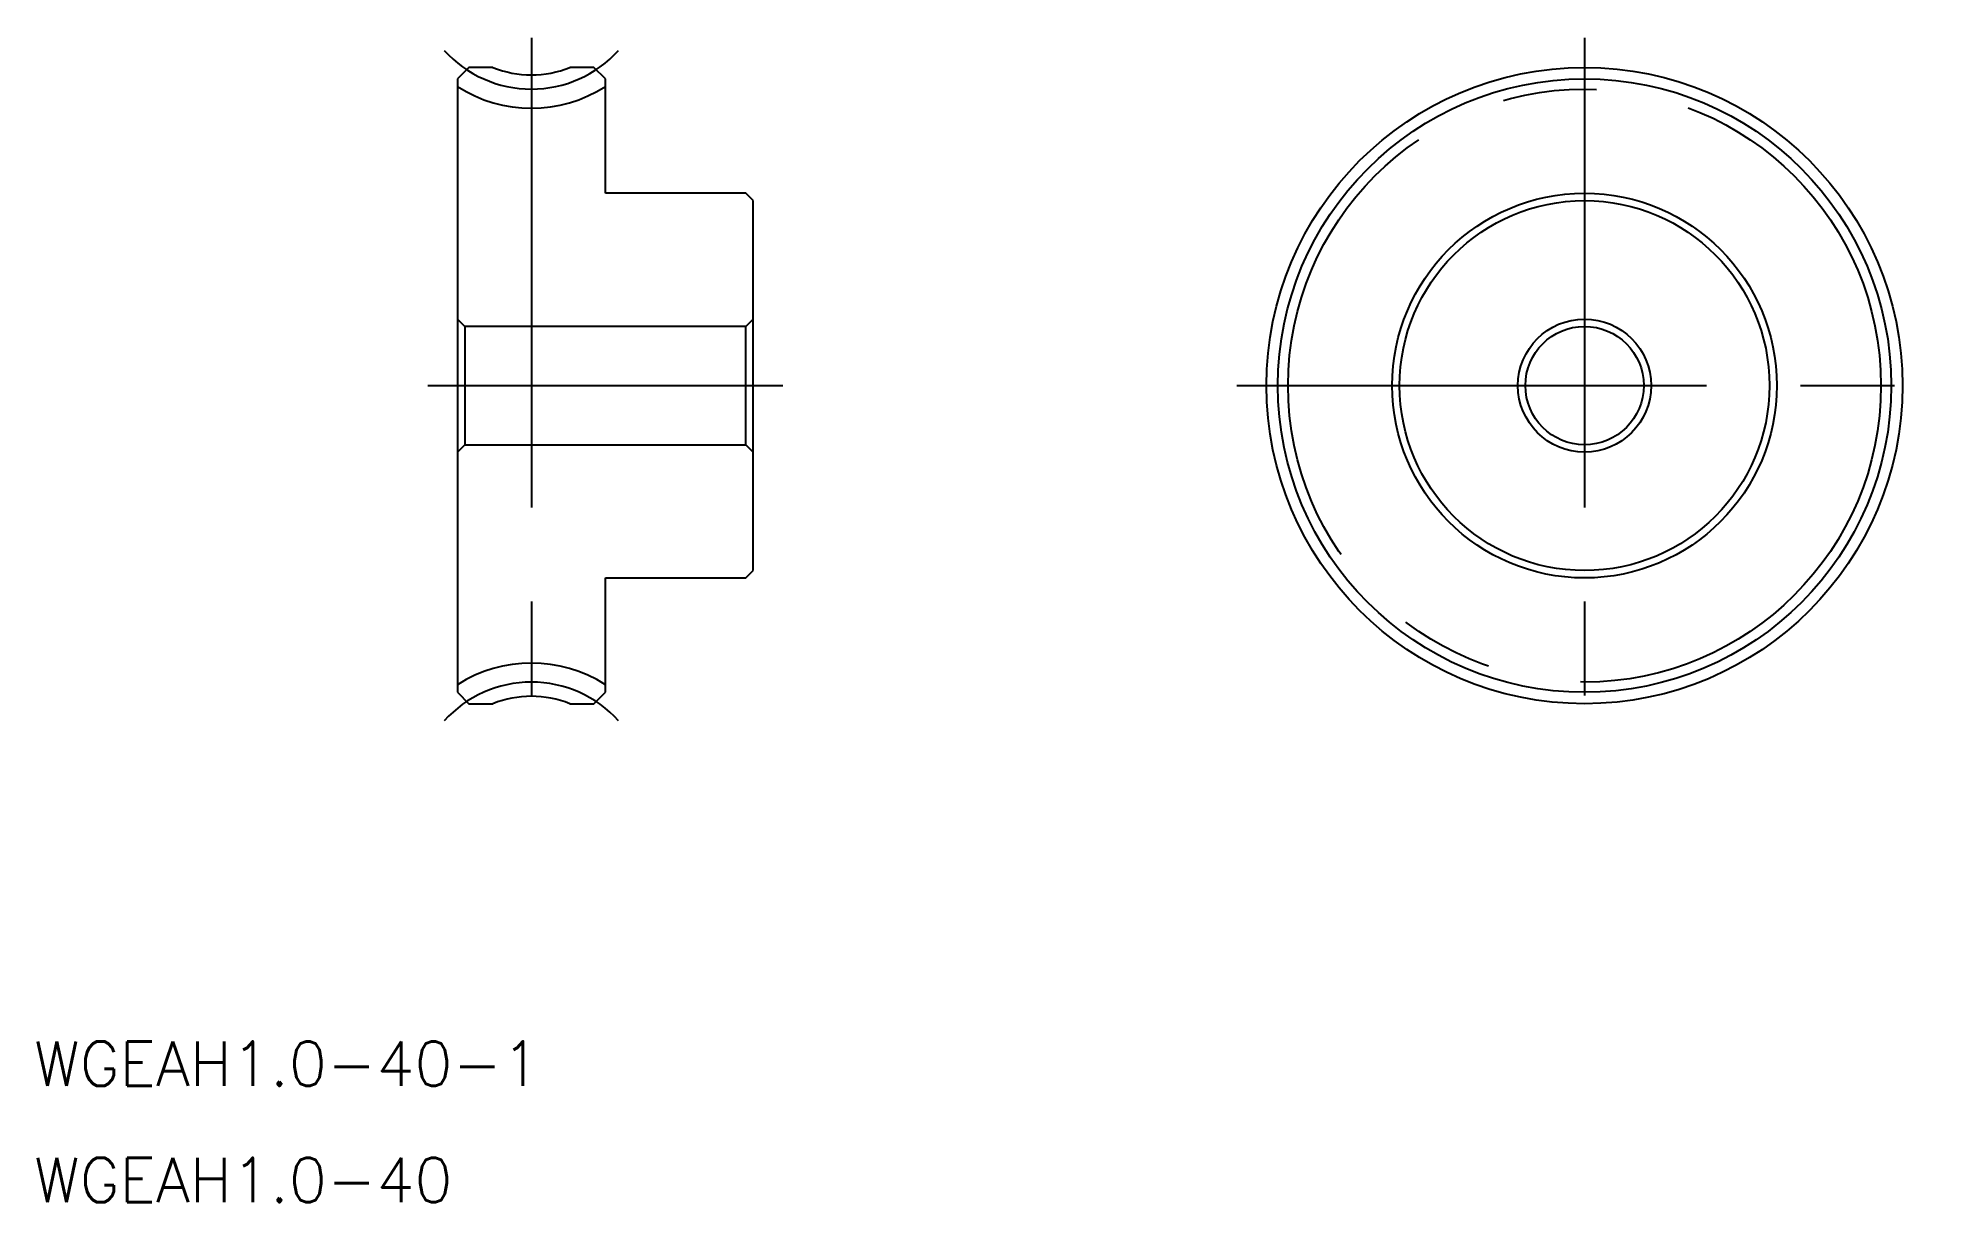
# Model space of a CAD drawing. Extents: x -28 to 100, y -55 to 24.
import ezdxf

# ---------------------------------------------------------------- set-up
doc = ezdxf.new("R2010")
doc.units = 0
doc.linetypes.add('CENTER', pattern=[50.8, 31.75, -6.35, 6.35, -6.35])
doc.layers.get('0').update_dxf_attribs({"linetype": 'CONTINUOUS'})
doc.layers.add('CENTER', color=1, linetype='CENTER')
doc.styles.get("Standard").update_dxf_attribs({"font": 'txt.shx', "height": 3, "bigfont": 'bigfont.shx'})

msp = doc.modelspace()

# ---------------------------------------------------------------- linework, layer by layer
at = {"color": 7, "linetype": 'CONTINUOUS'}
for p, q in [((0.77, 21.5), (0, 20.73)), ((0, 20.73), (0, -4.5)), ((2.4, 21.5), (0.77, 21.5)), ((9.23, 21.5), (7.6, 21.5)), ((10, 20.73), (9.23, 21.5)), ((10, 13), (10, 20.73)), ((19.5, 13), (10, 13)), ((20, 12.5), (19.5, 13)), ((20, -12.5), (20, 12.5)), ((0, 4.5), (0.5, 4)), ((0.5, 4), (0.5, -4)), ((19.5, 4), (0.5, 4)), ((20, 4.5), (19.5, 4)), ((19.5, -4), (19.5, 4)), ((0, -4.5), (0.5, -4)), ((0, -4.5), (0, -20.73)), ((0.5, -4), (19.5, -4)), ((20, -4.5), (19.5, -4)), ((19.5, -13), (20, -12.5)), ((10, -13), (19.5, -13)), ((10, -20.73), (10, -13)), ((0, -20.73), (0.77, -21.5)), ((0.77, -21.5), (2.4, -21.5)), ((7.6, -21.5), (9.23, -21.5)), ((9.23, -21.5), (10, -20.73))]:
    msp.add_line(p, q, dxfattribs=at)
for radius in [21.5, 20.73, 13, 12.5, 4.5, 4]:
    msp.add_circle((76.19, 0), radius, dxfattribs=at)
for centre, radius, start, end in [((5, 28), 7, 248.2132, 291.7868), ((5, 28), 9.25, 237.2796, 302.7204), ((5, -28), 9.25, 57.2796, 122.7204), ((5, -28), 7, 68.2132, 111.7868)]:
    msp.add_arc(centre, radius, start, end, dxfattribs=at)
at = {"layer": 'CENTER', "color": 1, "linetype": 'CENTER'}
for p, q in [((5, 23.5), (5, -23.5)), ((76.19, 23.5), (76.19, -23.5)), ((-2, 0), (22, 0)), ((52.69, 0), (99.69, 0))]:
    msp.add_line(p, q, dxfattribs=at)
msp.add_circle((76.19, 0), 20.04, dxfattribs=at)
for centre, start, end in [((5, 28), 222.2202, 317.7798), ((5, -28), 42.2202, 137.7798)]:
    msp.add_arc(centre, 7.96, start, end, dxfattribs=at)

# ---------------------------------------------------------------- texts
at = {"color": 7, "linetype": 'CONTINUOUS'}
for s, p in [('WGEAH1.0-40-1', (-28.62, -47.33)), ('WGEAH1.0-40', (-28.62, -55.19))]:
    msp.add_text(s, height=3, dxfattribs=at).set_placement(p)

doc.saveas('drawing.dxf')
